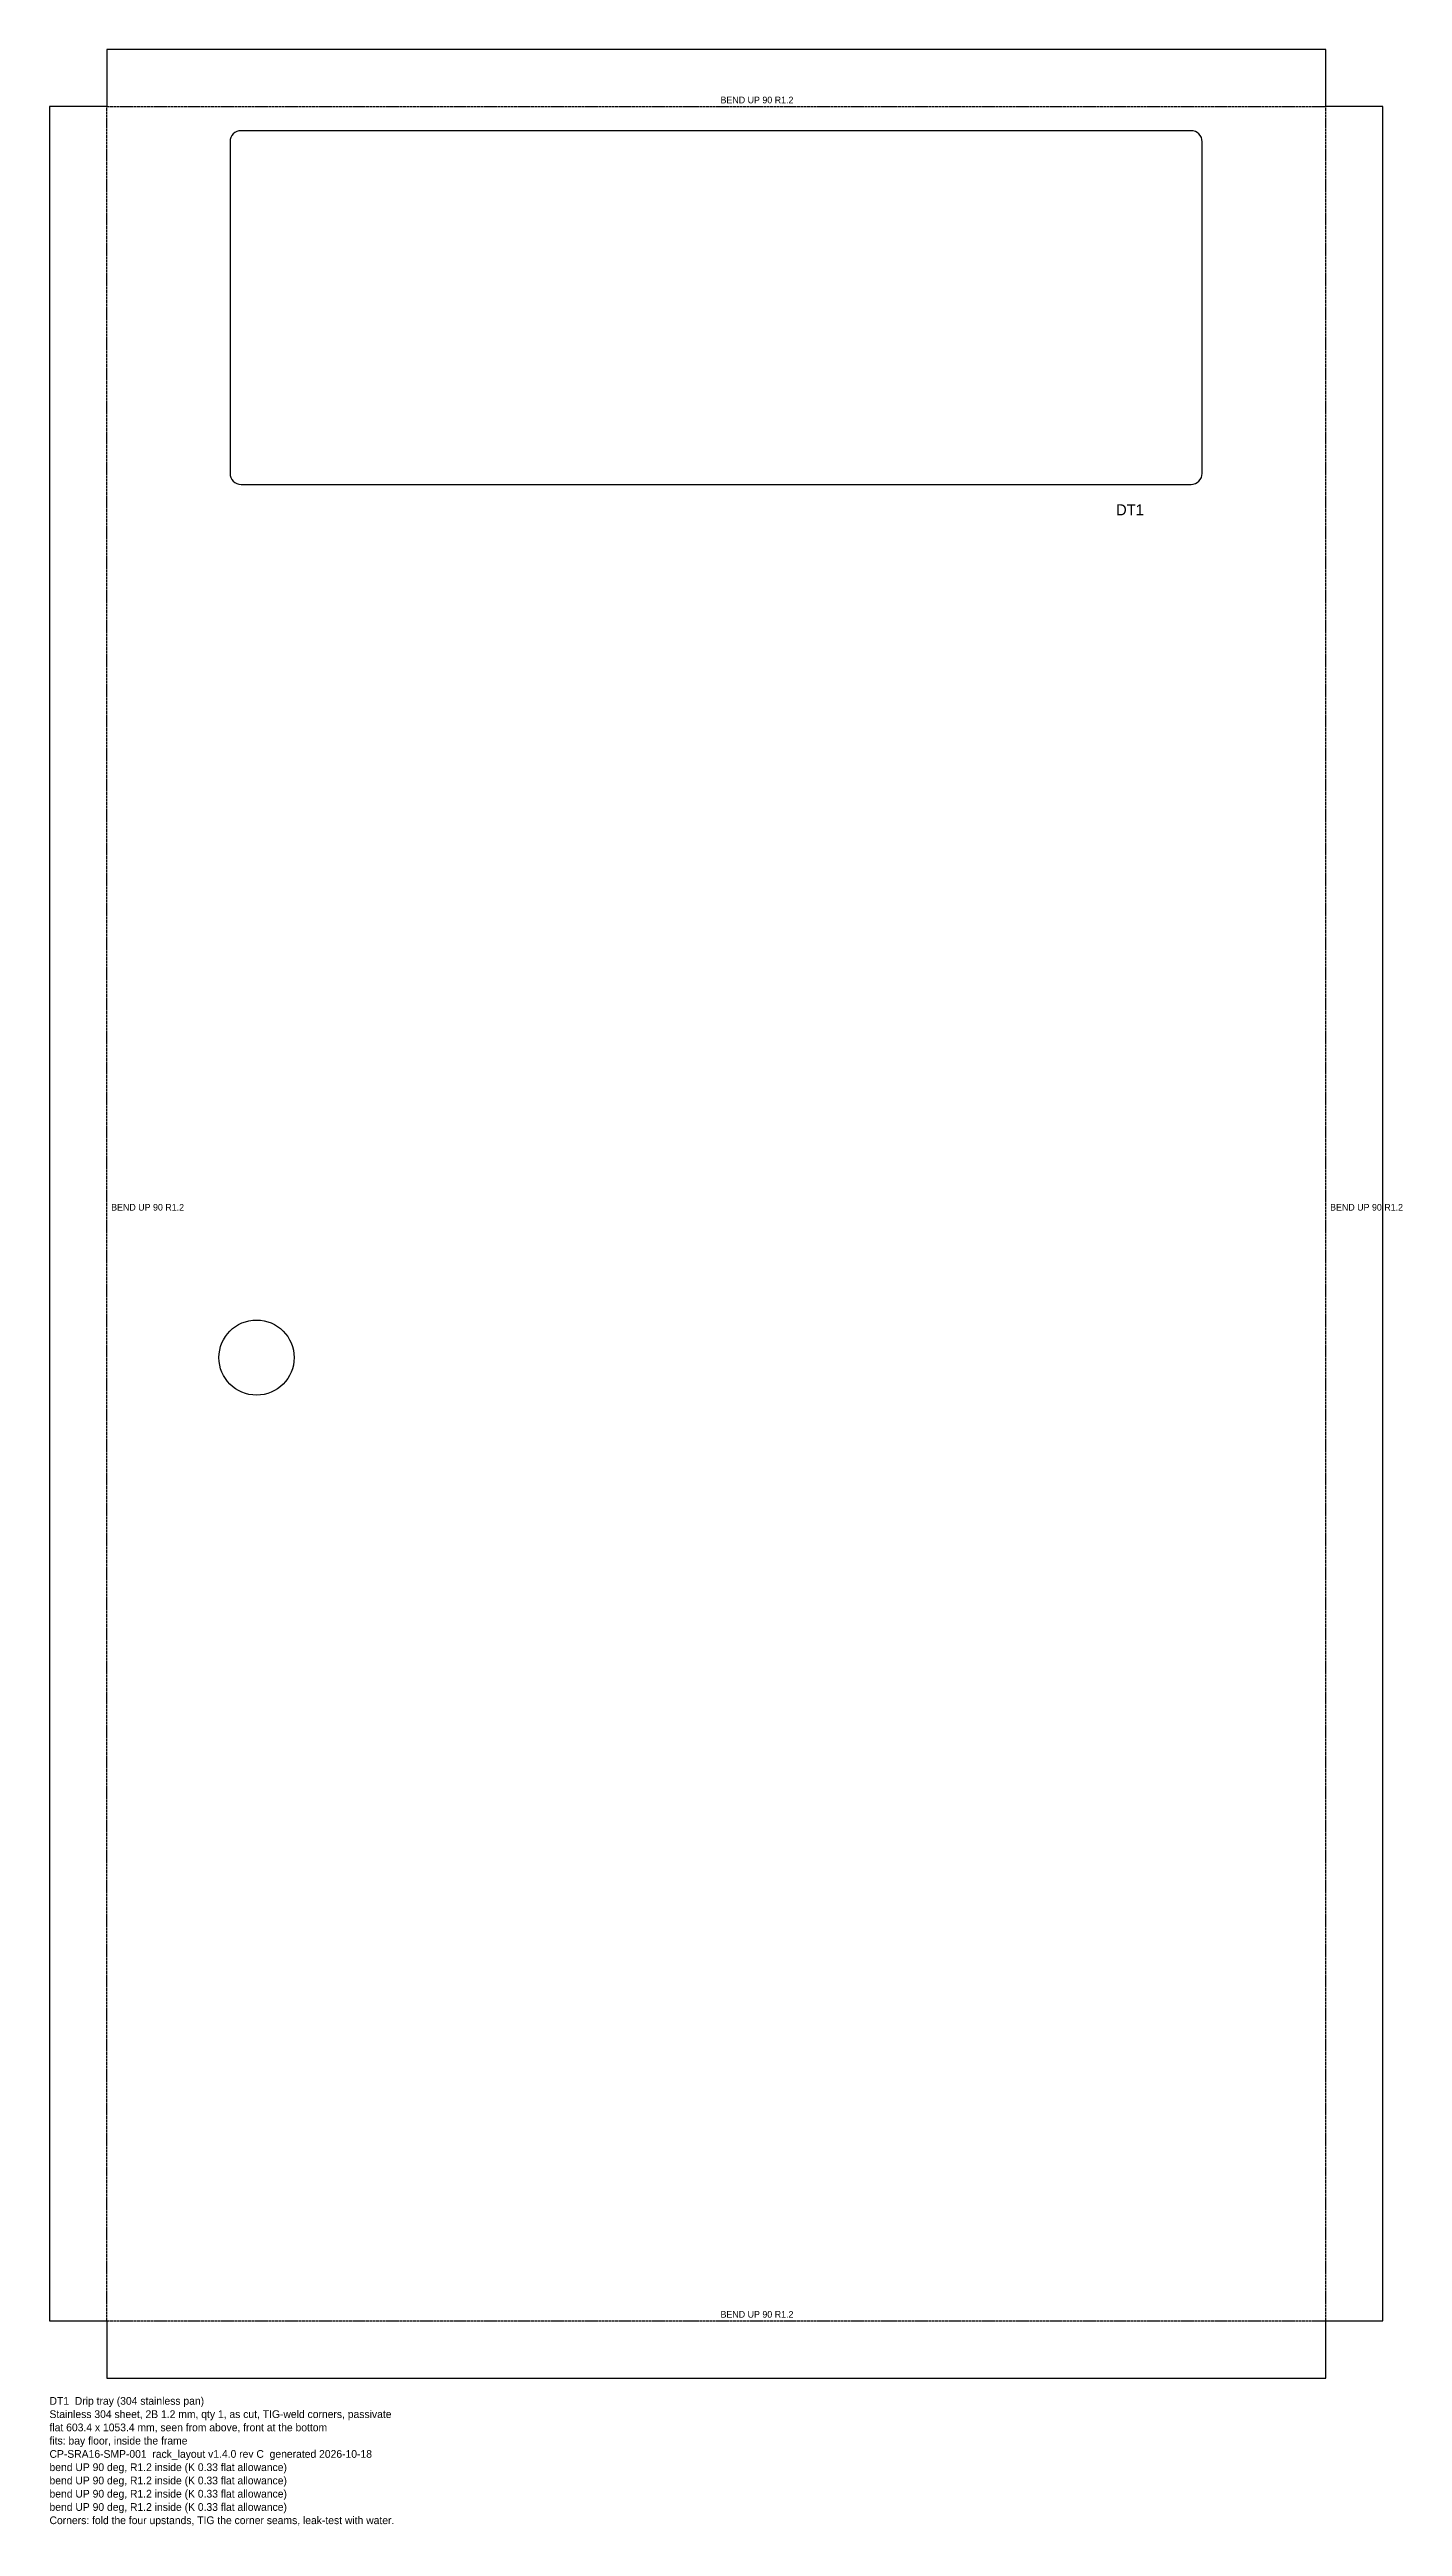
# Model space of a CAD drawing. Header units: millimetres. Extents: x 0 to 612, y -67 to 1053.
import ezdxf

# ---------------------------------------------------------------- set-up
doc = ezdxf.new("R2010")
doc.units = ezdxf.units.MM
doc.linetypes.add('DASHED', pattern=[1.524, 1.27, -0.254])
for name, color, linetype in [('BEND', 1, 'DASHED'), ('CUT', 7, 'CONTINUOUS'), ('ETCH', 3, 'CONTINUOUS'), ('NOTES', 8, 'CONTINUOUS')]:
    doc.layers.add(name, color=color, linetype=linetype)

msp = doc.modelspace()

# ---------------------------------------------------------------- linework, layer by layer
at = {"layer": 'BEND'}
for p, q in [((25.9, 1027.6), (577.6, 1027.6)), ((25.9, 25.9), (25.9, 1027.6)), ((577.6, 25.9), (577.6, 1027.6)), ((25.9, 25.9), (577.6, 25.9))]:
    msp.add_line(p, q, dxfattribs=at)
at = {"layer": 'CUT'}
msp.add_lwpolyline([(25.9, 0), (577.6, 0), (577.6, 25.9), (603.4, 25.9), (603.4, 1027.6), (577.6, 1027.6), (577.6, 1053.4), (25.9, 1053.4), (25.9, 1027.6), (0, 1027.6), (0, 25.9), (25.9, 25.9)], close=True, dxfattribs=at)
msp.add_lwpolyline([(86.7, 856.7), (516.7, 856.7, 0.414214), (521.7, 861.7), (521.7, 1011.7, 0.414214), (516.7, 1016.7), (86.7, 1016.7, 0.414214), (81.7, 1011.7), (81.7, 861.7, 0.414214)], format="xyb", close=True, dxfattribs=at)
msp.add_circle((93.7, 461.7), 17, dxfattribs=at)

# ---------------------------------------------------------------- texts
at = {"layer": 'BEND'}
for p in [(303.7, 1029.1), (27.9, 528.2), (579.6, 528.2), (303.7, 27.4)]:
    msp.add_text('BEND UP 90 R1.2', height=3, dxfattribs=at).set_placement(p)
at = {"layer": 'ETCH'}
msp.add_text('DT1', height=5, dxfattribs=at).set_placement((482.7, 842.7))
at = {"layer": 'NOTES'}
for s, p in [('DT1  Drip tray (304 stainless pan)', (0, -12)), ('flat 603.4 x 1053.4 mm, seen from above, front at the bottom', (0, -24)), ('Stainless 304 sheet, 2B 1.2 mm, qty 1, as cut, TIG-weld corners, passivate', (0, -18)), ('fits: bay floor, inside the frame', (0, -30)), ('CP-SRA16-SMP-001  rack_layout v1.4.0 rev C  generated 2026-10-18', (0, -36)), ('bend UP 90 deg, R1.2 inside (K 0.33 flat allowance)', (0, -42)), ('bend UP 90 deg, R1.2 inside (K 0.33 flat allowance)', (0, -48)), ('bend UP 90 deg, R1.2 inside (K 0.33 flat allowance)', (0, -54)), ('Corners: fold the four upstands, TIG the corner seams, leak-test with water.', (0, -66)), ('bend UP 90 deg, R1.2 inside (K 0.33 flat allowance)', (0, -60))]:
    msp.add_text(s, height=3.5, dxfattribs=at).set_placement(p)

doc.saveas('drawing.dxf')
